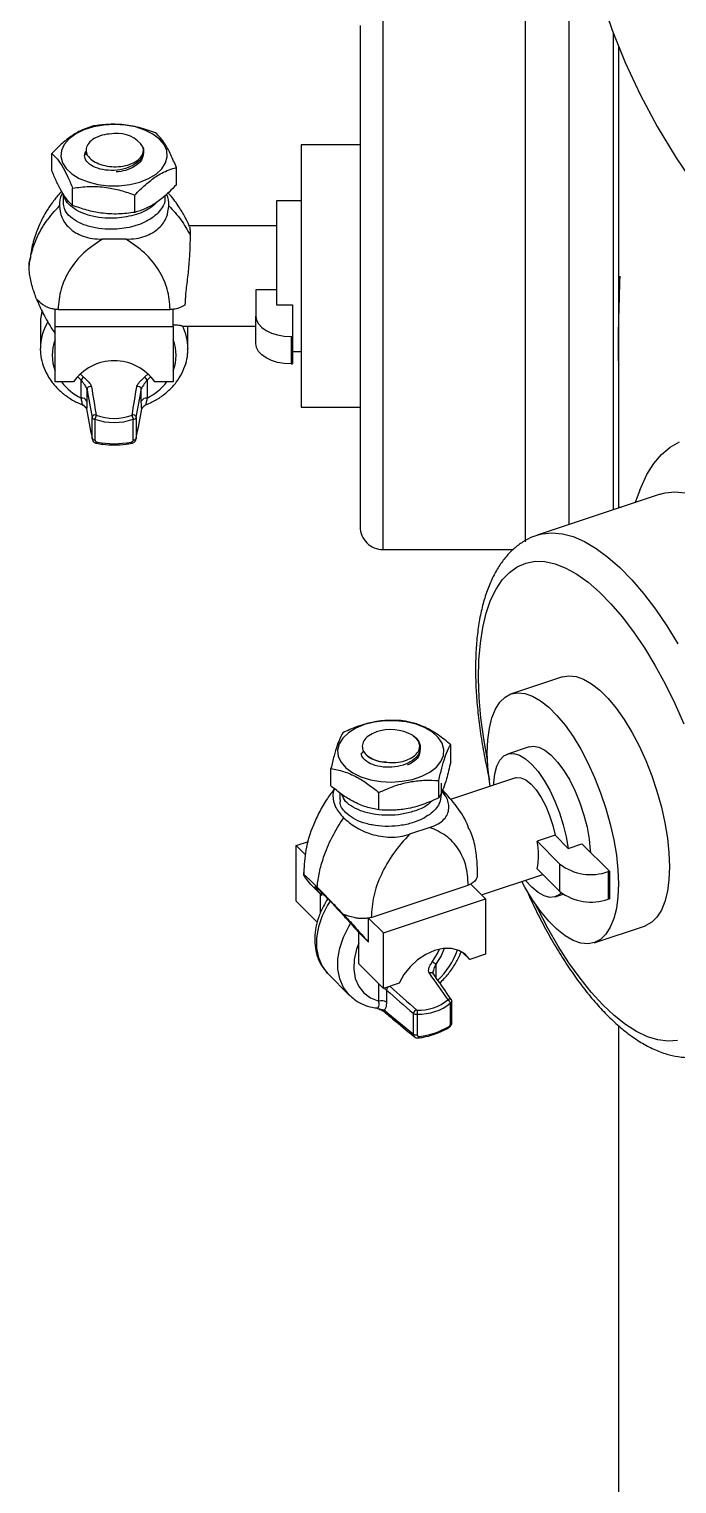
# Model space of a CAD drawing. Header units: millimetres. Extents: x 0 to 6631, y 0 to 4689.
# Drawn here: x 4246.1 to 4355.8, y 3325.8 to 3572.3 of the extents above; entities that cross this region are included whole.
import ezdxf

# ---------------------------------------------------------------- set-up
doc = ezdxf.new("R2010")
doc.units = ezdxf.units.MM
doc.header["$LTSCALE"] = 13
doc.layers.add('几何体', color=7, linetype='Continuous')

msp = doc.modelspace()

# ---------------------------------------------------------------- linework, layer by layer
at = {"layer": '几何体'}
for p, q in [((4337.54, 3584.17), (4337.54, 3488.29)), ((4306.04, 3576.74), (4306.04, 3484.06)), ((4330.11, 3576.74), (4330.11, 3485.39)), ((4302.18, 3572.88), (4302.18, 3487.92)), ((4345.04, 3571.63), (4345.04, 3490.8)), ((4345.93, 3569.34), (4345.93, 3491.09)), ((4302.18, 3552.62), (4292.18, 3552.62)), ((4292.18, 3552.62), (4292.18, 3508.18)), ((4249.94, 3548.23), (4249.94, 3551.17)), ((4265.48, 3551.27), (4265.48, 3551.7)), ((4271.03, 3545.88), (4271.03, 3548.82)), ((4253.45, 3542.37), (4253.45, 3545.31)), ((4251.87, 3544.32), (4251.87, 3542.82)), ((4264, 3541.2), (4264, 3544.14)), ((4269.1, 3543.81), (4269.1, 3544.07)), ((4292.18, 3543.15), (4287.98, 3543.15)), ((4287.98, 3543.15), (4287.98, 3525.55)), ((4287.98, 3538.9), (4273.2, 3538.9)), ((4262.48, 3536.66), (4258.49, 3536.66)), ((4246.07, 3532.03), (4246.07, 3532.1)), ((4287.98, 3528.1), (4284.48, 3528.1)), ((4284.48, 3528.1), (4284.48, 3523.63)), ((4287.98, 3525.55), (4290.68, 3525.55)), ((4290.68, 3525.55), (4290.68, 3520.17)), ((4250.98, 3524.74), (4250.48, 3524.77)), ((4250.48, 3521.86), (4250.48, 3524.77)), ((4250.98, 3524.74), (4269.98, 3524.74)), ((4270.48, 3524.77), (4269.98, 3524.74)), ((4270.48, 3521.86), (4270.48, 3524.77)), ((4284.48, 3518.98), (4284.48, 3523.63)), ((4247.98, 3522.3), (4247.98, 3518.15)), ((4250.48, 3521.86), (4270.48, 3521.86)), ((4250.48, 3512.47), (4250.48, 3521.86)), ((4270.48, 3521.86), (4270.48, 3512.47)), ((4272.13, 3521.95), (4272.57, 3521.93)), ((4272.57, 3521.9), (4284.48, 3521.9)), ((4272.98, 3518.15), (4272.98, 3521.9)), ((4290.48, 3520.17), (4290.48, 3515.52)), ((4290.48, 3520.17), (4290.68, 3520.17)), ((4290.68, 3520.17), (4290.68, 3515.52)), ((4247.99, 3517.8), (4247.98, 3518.15)), ((4272.98, 3518.15), (4272.98, 3517.97)), ((4290.48, 3515.52), (4290.68, 3515.52)), ((4290.68, 3517.65), (4292.18, 3517.65)), ((4254.89, 3512.79), (4254.28, 3513.41)), ((4254.74, 3513.87), (4255.26, 3513.36)), ((4254.89, 3509.74), (4254.89, 3512.79)), ((4265.71, 3513.36), (4266.23, 3513.87)), ((4266.69, 3513.41), (4266.08, 3512.79)), ((4266.08, 3512.79), (4266.08, 3509.74)), ((4253.58, 3512.47), (4250.48, 3512.47)), ((4255.88, 3511.25), (4255.88, 3509.22)), ((4265.08, 3509.22), (4265.08, 3511.25)), ((4270.48, 3512.47), (4267.38, 3512.47)), ((4292.18, 3508.18), (4302.18, 3508.18)), ((4256.73, 3502.94), (4256.73, 3506.44)), ((4257.23, 3506.19), (4257.23, 3502.68)), ((4263.73, 3502.68), (4263.73, 3506.19)), ((4264.23, 3506.44), (4264.23, 3502.94)), ((4256.76, 3502.81), (4256.73, 3502.94)), ((4264.23, 3502.94), (4264.21, 3502.82)), ((4353.01, 3493.45), (4332.17, 3486.51)), ((4349.58, 3494.15), (4348.78, 3492.04)), ((4345.93, 3491.27), (4346.4, 3491.25)), ((4306.04, 3484.06), (4328.08, 3484.06)), ((4336.45, 3462.51), (4327.79, 3459.62)), ((4302.65, 3449.57), (4302.62, 3449.88)), ((4302.85, 3449.73), (4303.01, 3449.51)), ((4311.89, 3448.78), (4311.97, 3448.91)), ((4312.37, 3450.13), (4312.37, 3450.47)), ((4317.51, 3448.08), (4317.51, 3451.01)), ((4330.79, 3450.64), (4327.15, 3449.42)), ((4297.22, 3444.02), (4297.22, 3446.96)), ((4315.48, 3441.99), (4315.48, 3444.93)), ((4315.98, 3442.63), (4315.98, 3444.51)), ((4328.49, 3445.39), (4317.49, 3441.72)), ((4298.75, 3442.82), (4298.75, 3441.65)), ((4305.34, 3439.96), (4305.34, 3442.9)), ((4316.15, 3443.3), (4315.98, 3443.43)), ((4315.98, 3443.38), (4316.71, 3442.64)), ((4313.99, 3436.99), (4310.54, 3435.84)), ((4291.31, 3433.9), (4293.41, 3434.6)), ((4291.31, 3424.51), (4291.31, 3433.9)), ((4291.31, 3433.9), (4292.89, 3432.32)), ((4335.19, 3435.65), (4332.15, 3434.64)), ((4332.15, 3434.64), (4336.03, 3430.77)), ((4335.19, 3435.65), (4337.4, 3433.44)), ((4337.4, 3433.44), (4339.73, 3434.22)), ((4339.73, 3434.22), (4344.4, 3429.56)), ((4292.6, 3429.36), (4292.6, 3428.92)), ((4292.63, 3428.94), (4292.61, 3429.34)), ((4322.75, 3425.56), (4333.13, 3429.02)), ((4336.03, 3426.12), (4332.15, 3429.99)), ((4336.03, 3426.12), (4336.03, 3430.77)), ((4344.22, 3429.5), (4344.4, 3429.56)), ((4344.22, 3429.5), (4344.22, 3424.85)), ((4344.4, 3429.56), (4344.4, 3424.91)), ((4295.46, 3425.67), (4293.83, 3427.3)), ((4294.83, 3426.47), (4294.7, 3426.93)), ((4294.89, 3426.86), (4294.82, 3426.92)), ((4295.66, 3425.47), (4294.83, 3426.47)), ((4304.04, 3421.75), (4320.49, 3427.23)), ((4320.9, 3427.4), (4320.49, 3427.23)), ((4323.43, 3424.88), (4320.9, 3427.4)), ((4291.31, 3424.51), (4294.91, 3420.91)), ((4295.66, 3425.47), (4295.46, 3425.67)), ((4295.46, 3422.53), (4295.46, 3425.67)), ((4295.66, 3425.47), (4295.61, 3426)), ((4306.11, 3419.1), (4323.43, 3424.88)), ((4323.43, 3424.88), (4323.43, 3415.49)), ((4335.21, 3425.23), (4336.55, 3425.68)), ((4344.22, 3424.85), (4344.4, 3424.91)), ((4304.04, 3421.75), (4303.58, 3421.63)), ((4306.11, 3419.1), (4303.58, 3421.63)), ((4303.58, 3417.55), (4303.58, 3421.63)), ((4301.96, 3419.17), (4301.76, 3419.37)), ((4301.96, 3419.17), (4303.58, 3417.55)), ((4301.96, 3413.86), (4301.96, 3419.17)), ((4306.11, 3409.71), (4306.11, 3419.1)), ((4341.85, 3417.46), (4350.51, 3420.34)), ((4320.74, 3414.59), (4319.52, 3415.81)), ((4323.43, 3415.49), (4320.74, 3414.59)), ((4296.73, 3412.17), (4300.33, 3408.57)), ((4306.11, 3409.71), (4301.96, 3413.86)), ((4315.01, 3413.83), (4315.01, 3411.57)), ((4305.32, 3407.54), (4305.32, 3410.5)), ((4308.79, 3410.61), (4306.11, 3409.71)), ((4306.63, 3409.42), (4306.63, 3407.39)), ((4300.52, 3408.39), (4300.33, 3408.57)), ((4317.48, 3403.74), (4317.48, 3407.24)), ((4317.73, 3403.99), (4317.73, 3407.49)), ((4304.91, 3406.4), (4304.91, 3406.4)), ((4311.2, 3401.94), (4311.2, 3405.45)), ((4311.85, 3405.37), (4311.85, 3401.86)), ((4345.93, 3403.42), (4345.93, 3120.22))]:
    msp.add_line(p, q, dxfattribs=at)
at = {"layer": '几何体', "flags": 128}
for points in [[(4343.01, 3577.62), (4344.88, 3572.08), (4347.08, 3566.59), (4349.63, 3561.15), (4352.51, 3555.76), (4355.73, 3550.43), (4359.27, 3545.18)], [(4254.58, 3546.96), (4256.07, 3546.35), (4257.74, 3545.93), (4259.53, 3545.72), (4261.35, 3545.71), (4263.14, 3545.92), (4264.82, 3546.33), (4266.33, 3546.93), (4267.59, 3547.69), (4268.56, 3548.58), (4269.2, 3549.57), (4269.49, 3550.61), (4269.4, 3551.66), (4268.95, 3552.68), (4268.16, 3553.63), (4267.05, 3554.46), (4265.67, 3555.15), (4264.08, 3555.67), (4262.34, 3555.99), (4260.52, 3556.1), (4258.71, 3556), (4256.96, 3555.69), (4255.36, 3555.18), (4253.97, 3554.5), (4252.85, 3553.67), (4252.04, 3552.73), (4251.57, 3551.71), (4251.47, 3550.65), (4251.74, 3549.61), (4252.37, 3548.62), (4253.33, 3547.73), (4254.58, 3546.96)], [(4255.73, 3550.89), (4255.76, 3551.17), (4255.77, 3551.22)], [(4248.22, 3524.3), (4248.03, 3523.19), (4247.98, 3522.3)], [(4284.48, 3523.63), (4284.6, 3522.96), (4284.94, 3522.31), (4285.49, 3521.71), (4286.24, 3521.19), (4287.15, 3520.75), (4288.19, 3520.43), (4289.31, 3520.24), (4290.48, 3520.17)], [(4290.48, 3515.52), (4289.31, 3515.58), (4288.19, 3515.78), (4287.15, 3516.1), (4286.24, 3516.53), (4285.49, 3517.06), (4284.94, 3517.65), (4284.6, 3518.3), (4284.48, 3518.98)], [(4349.58, 3494.15), (4349.76, 3494.62), (4350.77, 3496.78), (4351.94, 3498.65), (4353.25, 3500.2), (4354.71, 3501.43), (4356.29, 3502.33)], [(4353.01, 3493.45), (4353.85, 3493.68), (4355.52, 3493.86), (4357.29, 3493.7)], [(4332.13, 3486.49), (4333, 3486.73), (4334.67, 3486.91), (4336.44, 3486.75), (4338.29, 3486.26), (4340.2, 3485.43), (4342.16, 3484.27), (4344.15, 3482.8), (4346.17, 3481.02), (4348.19, 3478.95), (4350.2, 3476.6), (4352.19, 3473.99), (4354.13, 3471.14), (4356.02, 3468.08)], [(4323.73, 3448.39), (4323.1, 3452.01), (4322.64, 3455.53), (4322.35, 3458.95), (4322.24, 3462.21), (4322.3, 3465.3), (4322.54, 3468.2), (4322.95, 3470.87), (4323.53, 3473.3), (4324.28, 3475.47), (4325.19, 3477.35), (4326.25, 3478.94), (4327.45, 3480.21), (4328.78, 3481.17), (4330.23, 3481.79), (4331.8, 3482.08), (4333.46, 3482.03), (4335.21, 3481.65), (4337.02, 3480.93), (4338.89, 3479.89), (4340.79, 3478.52), (4342.72, 3476.85), (4344.65, 3474.89), (4346.58, 3472.65), (4348.47, 3470.15), (4350.33, 3467.41), (4352.13, 3464.46), (4353.86, 3461.31), (4355.5, 3458), (4357.04, 3454.56)], [(4336.45, 3462.51), (4337.52, 3462.7), (4338.75, 3462.57), (4340.04, 3462.12), (4341.39, 3461.33), (4342.78, 3460.24), (4344.17, 3458.84), (4345.56, 3457.17), (4346.91, 3455.25), (4348.21, 3453.12), (4349.43, 3450.8), (4350.56, 3448.33), (4351.58, 3445.75), (4352.47, 3443.11), (4353.21, 3440.44), (4353.81, 3437.78), (4354.24, 3435.18), (4354.5, 3432.68), (4354.59, 3430.32), (4354.5, 3428.13), (4354.24, 3426.16), (4353.81, 3424.42), (4353.22, 3422.95), (4352.47, 3421.78), (4351.58, 3420.91), (4350.56, 3420.36), (4350.51, 3420.34)], [(4324.18, 3443.95), (4324.06, 3444.78), (4323.8, 3447.28), (4323.71, 3449.64), (4323.8, 3451.83), (4324.06, 3453.81), (4324.49, 3455.54), (4325.08, 3457.01), (4325.83, 3458.19), (4326.72, 3459.06), (4327.73, 3459.6), (4328.86, 3459.81), (4330.09, 3459.69), (4331.38, 3459.23), (4332.73, 3458.45), (4334.12, 3457.35), (4335.51, 3455.95), (4336.9, 3454.29), (4338.25, 3452.37), (4339.55, 3450.23), (4340.77, 3447.91), (4341.9, 3445.44), (4342.92, 3442.87), (4343.81, 3440.22), (4344.55, 3437.55), (4345.15, 3434.9), (4345.58, 3432.3), (4345.84, 3429.8), (4345.93, 3427.44), (4345.84, 3425.25), (4345.58, 3423.27), (4345.15, 3421.53), (4344.56, 3420.07), (4343.81, 3418.89), (4342.92, 3418.02), (4341.9, 3417.48), (4340.78, 3417.27), (4339.55, 3417.39), (4338.26, 3417.85), (4336.9, 3418.63), (4335.52, 3419.73), (4334.12, 3421.12), (4332.74, 3422.79), (4331.39, 3424.71), (4330.09, 3426.85), (4329.55, 3427.82)], [(4305.66, 3444.77), (4307.48, 3444.68), (4309.29, 3444.8), (4311.03, 3445.13), (4312.61, 3445.65), (4313.98, 3446.34), (4315.08, 3447.19), (4315.86, 3448.14), (4316.3, 3449.16), (4316.37, 3450.21), (4316.07, 3451.25), (4315.41, 3452.24), (4314.43, 3453.12), (4313.16, 3453.88), (4311.65, 3454.47), (4309.96, 3454.87), (4308.17, 3455.07), (4306.34, 3455.06), (4304.56, 3454.83), (4302.89, 3454.41), (4301.41, 3453.79), (4300.17, 3453.02), (4299.22, 3452.12), (4298.61, 3451.13), (4298.35, 3450.08), (4298.47, 3449.03), (4298.95, 3448.02), (4299.77, 3447.08), (4300.91, 3446.25), (4302.31, 3445.57), (4303.91, 3445.07), (4305.66, 3444.77)], [(4324.81, 3444.16), (4324.83, 3444.55), (4325.01, 3446.08), (4325.35, 3447.37), (4325.86, 3448.38), (4326.52, 3449.09), (4327.3, 3449.47), (4328.2, 3449.51), (4329.17, 3449.22), (4330.2, 3448.59), (4331.26, 3447.66), (4332.32, 3446.44), (4333.34, 3444.96), (4334.31, 3443.28), (4335.18, 3441.43), (4335.95, 3439.46), (4336.59, 3437.44), (4337.07, 3435.41), (4337.4, 3433.44)], [(4330.79, 3450.64), (4331.48, 3450.75), (4332.44, 3450.58), (4333.48, 3450.06), (4334.55, 3449.21), (4335.63, 3448.06), (4336.69, 3446.63), (4337.69, 3444.97), (4338.61, 3443.12), (4339.42, 3441.14), (4340.1, 3439.09), (4340.63, 3437.02), (4340.99, 3434.99), (4341.17, 3433.07), (4341.18, 3432.77)], [(4328.49, 3445.39), (4328.65, 3445.43), (4329.41, 3445.41), (4330.24, 3445.03), (4331.12, 3444.33), (4331.99, 3443.33), (4332.83, 3442.07), (4333.61, 3440.61), (4334.27, 3439), (4334.81, 3437.33), (4335.19, 3435.65)], [(4336.23, 3425.92), (4335.95, 3425.65), (4335.18, 3425.22), (4334.31, 3425.13), (4333.34, 3425.37), (4332.32, 3425.95), (4331.26, 3426.84), (4330.2, 3428.02), (4330.19, 3428.04)], [(4297.06, 3424.49), (4296.65, 3423.82), (4295.73, 3421.99), (4295.1, 3420.13), (4294.78, 3418.3), (4294.78, 3416.55), (4295.1, 3414.93), (4295.72, 3413.49), (4296.6, 3412.31)], [(4355.95, 3400.87), (4354.34, 3400.75), (4352.63, 3400.97), (4350.85, 3401.52), (4349.01, 3402.4), (4347.12, 3403.61), (4345.21, 3405.12), (4343.27, 3406.94), (4341.34, 3409.05), (4339.43, 3411.42), (4337.55, 3414.04), (4335.72, 3416.89), (4333.95, 3419.94), (4332.27, 3423.17), (4331.85, 3424.02)], [(4300.33, 3408.57), (4300.24, 3408.67), (4299.32, 3409.89), (4298.7, 3411.33), (4298.38, 3412.95), (4298.38, 3414.7), (4298.7, 3416.54), (4299.33, 3418.39), (4300.25, 3420.22), (4300.61, 3420.82)], [(4301.96, 3417.36), (4301.57, 3416.34), (4301.16, 3414.61), (4301.09, 3412.95), (4301.34, 3411.41), (4301.92, 3410.06), (4302.8, 3408.94), (4303.94, 3408.09), (4305.32, 3407.54)], [(4320.74, 3414.59), (4319.95, 3415.5), (4318.89, 3416.13), (4317.64, 3416.45), (4316.24, 3416.45), (4314.77, 3416.11), (4313.29, 3415.47), (4311.9, 3414.54), (4310.64, 3413.38), (4309.59, 3412.05), (4308.79, 3410.61)], [(4314.44, 3414.25), (4315.28, 3415.61), (4315.6, 3416.34)], [(4316.39, 3416.46), (4315.87, 3415.22), (4315.01, 3413.83)], [(4296.6, 3412.31), (4296.64, 3412.27), (4296.73, 3412.17)], [(4317.15, 3403.23), (4317.17, 3403.16), (4317.17, 3403.11), (4317.17, 3403.07), (4317.15, 3403.05), (4317.15, 3403.04)]]:
    msp.add_lwpolyline(points, dxfattribs=at)
at = {"layer": '几何体'}
for centre, radius, start, end in [((4261.08, 3549.44), 5.14, 33.5847, 96.6659), ((4256.72, 3518.09), 8.74, 149.2244, 179.6371), ((4264.4, 3518.12), 8.58, 0.1604, 26.1537), ((4257.09, 3516.99), 7.11, 158.4146, 201.5854), ((4263.87, 3516.99), 7.11, 338.4146, 21.5854), ((4260.48, 3507.67), 8.4, 34.8193, 145.1807), ((4254.39, 3513.52), 0.876, 304.2656, 349.5617), ((4266.57, 3513.52), 0.876, 190.4383, 235.7344), ((4259.19, 3518.36), 9.64, 217.7158, 243.4879), ((4256.41, 3511.15), 0.54, 63.8589, 168.313), ((4264.55, 3511.15), 0.54, 11.687, 116.1411), ((4261.77, 3518.36), 9.64, 296.5121, 322.2842), ((4255.03, 3508.79), 0.954, 26.7777, 98.5718), ((4265.94, 3508.79), 0.954, 81.4282, 153.2223), ((4257.26, 3506.35), 0.532, 69.3134, 169.5216), ((4257.16, 3506.66), 0.477, 206.7777, 278.5718), ((4255.87, 3506.99), 1.58, 329.3453, 354.6076), ((4260.48, 3514.72), 9.13, 249.142, 290.858), ((4260.48, 3514.82), 8.53, 249.142, 290.858), ((4263.71, 3506.35), 0.532, 10.4784, 110.6866), ((4265.1, 3506.99), 1.58, 185.3924, 210.6547), ((4263.81, 3506.66), 0.477, 261.4282, 333.2223), ((4257.16, 3503.15), 0.477, 206.7777, 278.5718), ((4263.81, 3503.15), 0.477, 261.4282, 333.2223), ((4257.3, 3502.31), 0.319, 313.5203, 354.7213), ((4260.48, 3516.61), 14.61, 258.6781, 281.3219), ((4263.67, 3502.31), 0.318, 185.2319, 226.5703), ((4306.04, 3487.92), 3.86, 180, 270.0001), ((4307.33, 3445.81), 7.75, 61.2647, 108.5571), ((4321.41, 3432.31), 11, 347.7816, 12.2184), ((4341.28, 3437.62), 8.63, 232.5016, 289.9123), ((4341.28, 3432.97), 8.63, 232.5016, 289.9123), ((4316.38, 3416.27), 2.8, 226.2957, 240.8141), ((4305.83, 3420.91), 13.67, 314.1587, 339.9224), ((4314.24, 3411.9), 0.463, 47.1252, 135.812), ((4307.27, 3409.36), 0.65, 90.974, 174.9264), ((4305.81, 3406.13), 1.5, 57.0849, 109.126), ((4312.21, 3413.53), 7.5, 266.716, 310.1502), ((4312.31, 3413.38), 8.02, 266.716, 310.1502), ((4317.33, 3407.47), 0.44, 45.5626, 130.6062), ((4314.6, 3405.44), 3.41, 32.0414, 43.9555), ((4317.43, 3407.55), 0.308, 279.9423, 350.0515), ((4317.23, 3407.49), 0.5, 0, 35.0783), ((4306.79, 3405.97), 0.517, 174.9419, 227.292), ((4311.86, 3405.39), 0.664, 96.3387, 174.984), ((4311.6, 3406.08), 0.749, 237.0849, 289.126), ((4311.25, 3405.65), 0.661, 334.2777, 36.5792), ((4311.6, 3402.57), 0.749, 237.0849, 289.126), ((4310.69, 3414.32), 12.84, 276.66, 300.2062), ((4317.43, 3404.04), 0.308, 279.9423, 350.0515), ((4311.91, 3401.59), 0.273, 285.6468, 356.7367)]:
    msp.add_arc(centre, radius, start, end, dxfattribs=at)
for centre, major_axis, ratio, start_param, end_param in [((4259.99, 3495.15), (-7.51, 39.97), 0.028513, 1.15085, 1.27909), ((4260.48, 3495.19), (-7.03, 39.91), 0.025065, 1.14169, 1.269929), ((4260.48, 3495.19), (7.03, 39.91), 0.025065, 5.013256, 5.141495), ((4260.98, 3495.15), (7.51, 39.97), 0.028513, 5.004096, 5.132335), ((4259.49, 3497.74), (-11.37, 60.48), 0.028513, 1.396299, 1.479355), ((4261.48, 3497.74), (11.37, 60.48), 0.028513, 4.80383, 4.886886), ((4329.05, 3397.53), (-27.91, 36.64), 0.076646, 1.100618, 1.228857), ((4328.65, 3397.36), (40.67, -32.38), 0.093659, 4.21634, 4.344579), ((4329.05, 3397.53), (40.25, -32.48), 0.08746, 4.212369, 4.340608), ((4325.98, 3399.45), (61.54, -48.99), 0.093659, 4.461789, 4.544845)]:
    msp.add_ellipse(centre, major_axis=major_axis, ratio=ratio, start_param=start_param, end_param=end_param, dxfattribs=at)
for points, knots in [([(4256.97, 3555.85), (4256.15, 3555.59), (4254.74, 3555.13), (4252.65, 3553.76), (4251.13, 3552.42), (4250.24, 3551.48), (4249.94, 3551.17)], [0, 0, 0, 0, 0.356439, 0.608129, 0.868454, 1, 1, 1, 1]), ([(4267.51, 3554.68), (4266.59, 3555), (4264.73, 3555.65), (4261.96, 3556.12), (4259.34, 3556.16), (4257.77, 3555.96), (4256.97, 3555.85)], [0, 0, 0, 0, 0.267276, 0.541818, 0.768445, 1, 1, 1, 1]), ([(4271.03, 3548.82), (4270.72, 3549.55), (4270.1, 3551.03), (4269.18, 3552.73), (4268.3, 3553.93), (4267.78, 3554.43), (4267.51, 3554.68)], [0, 0, 0, 0, 0.267276, 0.541818, 0.768445, 1, 1, 1, 1]), ([(4265.36, 3552.28), (4265.42, 3552.06), (4265.57, 3551.43), (4265.22, 3550.37), (4264.11, 3549.32), (4262.44, 3548.58), (4260.48, 3548.25), (4258.52, 3548.38), (4256.85, 3548.93), (4255.75, 3549.78), (4255.33, 3550.79), (4255.66, 3551.41), (4255.81, 3551.69)], [0, 0, 0, 0, 0.05905, 0.164971, 0.27161, 0.377333, 0.483646, 0.589959, 0.695682, 0.802321, 0.908242, 1, 1, 1, 1]), ([(4260.48, 3554.55), (4259.93, 3554.51), (4258.82, 3554.42), (4257.36, 3553.91), (4256.29, 3553.16), (4255.71, 3552.26), (4255.69, 3551.31), (4256.22, 3550.42), (4256.97, 3549.87), (4257.49, 3549.63), (4257.59, 3549.58)], [0, 0, 0, 0, 0.1408, 0.281601, 0.422095, 0.560119, 0.697396, 0.832652, 0.966706, 1, 1, 1, 1]), ([(4257.59, 3549.58), (4258.02, 3549.41), (4258.88, 3549.06), (4260.46, 3548.89), (4262.04, 3549), (4263.5, 3549.42), (4264.65, 3550.1), (4265.35, 3550.96), (4265.51, 3551.73), (4265.4, 3552.16), (4265.36, 3552.28)], [0, 0, 0, 0, 0.132095, 0.264168, 0.396922, 0.532469, 0.668255, 0.806625, 0.945503, 1, 1, 1, 1]), ([(4249.94, 3551.17), (4250.24, 3550.88), (4250.87, 3550.28), (4251.79, 3548.9), (4252.66, 3547.2), (4253.19, 3545.94), (4253.45, 3545.31)], [0, 0, 0, 0, 0.267276, 0.541818, 0.768445, 1, 1, 1, 1]), ([(4265.48, 3551.27), (4265.41, 3550.86), (4265.26, 3550.04), (4264.1, 3548.99), (4262.55, 3548.26), (4261.35, 3548.11), (4260.81, 3548.05)], [0, 0, 0, 0, 0.2607133, 0.5231957, 0.7834213, 1, 1, 1, 1]), ([(4264.85, 3549.68), (4264.86, 3549.71), (4264.94, 3549.83), (4265.02, 3549.94), (4265.08, 3550.03)], [0, 0, 0, 0, 0.234867, 1, 1, 1, 1]), ([(4253.45, 3542.37), (4253.14, 3542.67), (4252.52, 3543.26), (4251.6, 3544.64), (4250.73, 3546.34), (4250.2, 3547.6), (4249.94, 3548.23)], [0, 0, 0, 0, 0.2672762, 0.5418181, 0.7684451, 1, 1, 1, 1]), ([(4264, 3544.14), (4264.3, 3544.45), (4265.17, 3545.36), (4266.69, 3546.71), (4268.78, 3548.09), (4270.2, 3548.56), (4271.03, 3548.82)], [0, 0, 0, 0, 0.131547, 0.383647, 0.643559, 1, 1, 1, 1]), ([(4253.45, 3545.31), (4254.37, 3545.43), (4256.24, 3545.66), (4259.01, 3545.51), (4261.62, 3544.97), (4263.2, 3544.42), (4264, 3544.14)], [0, 0, 0, 0, 0.267276, 0.541818, 0.768445, 1, 1, 1, 1]), ([(4271.03, 3545.88), (4270.2, 3545.05), (4268.8, 3543.64), (4266.71, 3542.23), (4265.19, 3541.55), (4264.3, 3541.29), (4264, 3541.2)], [0, 0, 0, 0, 0.356439, 0.608129, 0.868454, 1, 1, 1, 1]), ([(4246.07, 3532.03), (4246.19, 3532.83), (4246.44, 3534.43), (4247.38, 3537.01), (4248.86, 3539.73), (4250.44, 3541.46), (4251.22, 3542.32)], [0, 0, 0, 0, 0.213867, 0.427737, 0.713867, 1, 1, 1, 1]), ([(4251.57, 3544.77), (4251.56, 3544.76), (4251.32, 3544.52), (4250.92, 3544.04), (4250.13, 3543.07), (4249.08, 3541.58), (4247.96, 3539.54), (4247.01, 3537.1), (4246.41, 3535.01), (4246.3, 3533.65), (4246.26, 3533.2)], [0, 0, 0, 0, 0.001736, 0.079747, 0.144167, 0.285466, 0.497372, 0.678809, 0.892698, 1, 1, 1, 1]), ([(4251.77, 3544.47), (4251.72, 3544.41), (4251.23, 3543.73), (4251.23, 3542.99), (4251.22, 3542.32)], [0, 0, 0, 0, 0.100946, 1, 1, 1, 1]), ([(4251.23, 3542.32), (4251.3, 3541.67), (4251.45, 3540.37), (4252.52, 3538.81), (4253.88, 3537.75), (4255.21, 3537.13), (4256.77, 3536.73), (4257.91, 3536.69), (4258.49, 3536.66)], [0, 0, 0, 0, 0.248589, 0.498299, 0.62825, 0.749296, 0.872285, 1, 1, 1, 1]), ([(4269.05, 3543.81), (4269.07, 3543.72), (4269.19, 3542.96), (4268.43, 3541.49), (4266.44, 3539.77), (4263.47, 3538.62), (4260.44, 3538.25), (4257.83, 3538.43), (4255.77, 3538.9), (4254.03, 3539.67), (4252.75, 3540.67), (4251.98, 3541.75), (4251.93, 3542.49), (4251.91, 3542.82)], [0, 0, 0, 0, 0.01548, 0.139989, 0.265341, 0.389618, 0.514588, 0.597935, 0.681857, 0.764723, 0.848762, 0.931789, 1, 1, 1, 1]), ([(4267.87, 3543.09), (4267.39, 3542.61), (4266.3, 3541.54), (4263.45, 3540.51), (4260.44, 3540.13), (4257.83, 3540.31), (4255.77, 3540.78), (4254.03, 3541.55), (4252.76, 3542.55), (4252.07, 3543.44), (4252.01, 3543.99), (4252, 3544.12)], [0, 0, 0, 0, 0.125796, 0.282127, 0.439329, 0.544174, 0.649742, 0.753981, 0.859694, 0.964136, 1, 1, 1, 1]), ([(4264, 3541.2), (4263.07, 3541.08), (4261.21, 3540.85), (4258.44, 3541), (4255.82, 3541.54), (4254.25, 3542.09), (4253.45, 3542.37)], [0, 0, 0, 0, 0.267276, 0.541818, 0.768445, 1, 1, 1, 1]), ([(4262.48, 3536.66), (4263.05, 3536.69), (4264.19, 3536.73), (4265.75, 3537.13), (4267.08, 3537.75), (4268.44, 3538.8), (4269.52, 3540.36), (4269.66, 3541.67), (4269.74, 3542.32)], [0, 0, 0, 0, 0.127393, 0.250117, 0.370792, 0.500414, 0.749564, 1, 1, 1, 1]), ([(4269.74, 3542.32), (4269.75, 3542.99), (4269.76, 3543.67), (4269.33, 3544.28), (4269.33, 3544.29)], [0, 0, 0, 0, 0.986074, 1, 1, 1, 1]), ([(4273.27, 3538.75), (4273.19, 3538.96), (4272.93, 3539.62), (4272.29, 3540.84), (4271.24, 3542.51), (4270.32, 3543.82), (4269.64, 3544.48), (4269.59, 3544.53)], [0, 0, 0, 0, 0.100897, 0.309128, 0.592155, 0.966699, 1, 1, 1, 1]), ([(4269.74, 3542.32), (4270.46, 3541.55), (4271.9, 3540), (4272.87, 3538.23), (4273.35, 3537.34)], [0, 0, 0, 0, 0.500003, 1, 1, 1, 1]), ([(4273.25, 3538.74), (4273.28, 3538.66), (4273.34, 3538.5), (4273.35, 3537.74), (4273.35, 3537.34)], [0, 0, 0, 0, 0.466481, 1, 1, 1, 1]), ([(4258.49, 3536.66), (4257.39, 3535.92), (4255.19, 3534.44), (4252.84, 3531.5), (4251.28, 3528.22), (4251.08, 3525.9), (4250.98, 3524.74)], [0, 0, 0, 0, 0.250026, 0.5, 0.749974, 1, 1, 1, 1]), ([(4269.98, 3524.74), (4269.88, 3525.9), (4269.69, 3528.22), (4268.13, 3531.5), (4265.77, 3534.44), (4263.57, 3535.92), (4262.48, 3536.66)], [0, 0, 0, 0, 0.250026, 0.5, 0.749974, 1, 1, 1, 1]), ([(4273.35, 3537.34), (4273.34, 3536.78), (4273.33, 3535.6), (4273.21, 3533.07), (4272.95, 3530.24), (4272.57, 3527.59), (4272.5, 3526.13), (4272.47, 3525.49)], [0, 0, 0, 0, 0.1935164, 0.4068283, 0.6196952, 0.8335422, 1, 1, 1, 1]), ([(4246.07, 3532.1), (4246.08, 3532.46), (4246.09, 3532.89), (4246.2, 3533.16), (4246.21, 3533.2)], [0, 0, 0, 0, 0.846411, 1, 1, 1, 1]), ([(4247.33, 3526.54), (4247.08, 3527.23), (4246.52, 3528.76), (4246.14, 3530.63), (4246.09, 3531.62), (4246.07, 3532.03)], [0, 0, 0, 0, 0.327432, 0.722961, 1, 1, 1, 1]), ([(4346.07, 3515.45), (4346.07, 3515.43), (4346.03, 3515.38), (4345.99, 3515.72), (4345.95, 3516.47), (4345.93, 3517.64), (4345.93, 3519.16), (4345.96, 3521.01), (4346.01, 3523.11), (4346.07, 3525.44), (4346.14, 3527.88), (4346.19, 3529.56), (4346.21, 3530.38)], [0, 0, 0, 0, 0.035581, 0.141565, 0.250629, 0.356496, 0.465441, 0.571191, 0.680005, 0.78582, 0.894695, 1, 1, 1, 1]), ([(4250.48, 3524.77), (4250.41, 3524.78), (4250.08, 3524.82), (4249.56, 3524.96), (4248.94, 3525.22), (4248.11, 3525.71), (4247.66, 3526.19), (4247.33, 3526.53)], [0, 0, 0, 0, 0.050272, 0.220214, 0.378002, 0.550604, 1, 1, 1, 1]), ([(4247.33, 3526.53), (4247.69, 3525.7), (4248.47, 3523.9), (4249.63, 3521.91), (4250.34, 3520.9), (4250.48, 3520.69)], [0, 0, 0, 0, 0.410645, 0.877492, 1, 1, 1, 1]), ([(4272.47, 3525.49), (4272.16, 3525.32), (4271.63, 3525.01), (4270.88, 3524.82), (4270.52, 3524.78), (4270.48, 3524.77)], [0, 0, 0, 0, 0.53998, 0.946274, 1, 1, 1, 1]), ([(4248.27, 3524.47), (4248.16, 3524.02), (4247.97, 3523.24), (4248.01, 3522.45), (4248.02, 3522.11)], [0, 0, 0, 0, 0.5730511, 1, 1, 1, 1]), ([(4270.48, 3522.17), (4270.66, 3522.17), (4271.01, 3522.16), (4271.54, 3522.08), (4271.9, 3522), (4272.08, 3521.96), (4272.13, 3521.95)], [0, 0, 0, 0, 0.241698, 0.481507, 0.858643, 1, 1, 1, 1]), ([(4248.02, 3517.78), (4248.02, 3517.61), (4248.01, 3516.88), (4248.31, 3515.6), (4248.91, 3514.01), (4249.83, 3512.52), (4251.01, 3511.17), (4252.43, 3510), (4253.89, 3509.11), (4254.91, 3508.68), (4255.34, 3508.51)], [0, 0, 0, 0, 0.041917, 0.182849, 0.323713, 0.46517, 0.607655, 0.7513, 0.895984, 1, 1, 1, 1]), ([(4265.63, 3508.51), (4265.96, 3508.64), (4266.9, 3509.02), (4268.32, 3509.85), (4269.8, 3511.02), (4271.04, 3512.38), (4272, 3513.9), (4272.64, 3515.53), (4272.96, 3516.9), (4272.95, 3517.71), (4272.94, 3517.95)], [0, 0, 0, 0, 0.080152, 0.224928, 0.369772, 0.514082, 0.65744, 0.7995, 0.940166, 1, 1, 1, 1]), ([(4255.88, 3511.25), (4255.86, 3511.33), (4255.82, 3511.48), (4255.65, 3511.76), (4255.42, 3512.1), (4255.14, 3512.46), (4254.96, 3512.69), (4254.89, 3512.79)], [0, 0, 0, 0, 0.154254, 0.316154, 0.499276, 0.783133, 1, 1, 1, 1]), ([(4255.26, 3513.36), (4255.36, 3513.26), (4255.62, 3513.03), (4256.01, 3512.65), (4256.34, 3512.27), (4256.57, 3511.93), (4256.62, 3511.73), (4256.65, 3511.63)], [0, 0, 0, 0, 0.19113, 0.455045, 0.64034, 0.81838, 1, 1, 1, 1]), ([(4264.32, 3511.63), (4264.32, 3511.67), (4264.36, 3511.81), (4264.5, 3512.1), (4264.81, 3512.5), (4265.24, 3512.94), (4265.54, 3513.21), (4265.71, 3513.36)], [0, 0, 0, 0, 0.070193, 0.27645, 0.477116, 0.713047, 1, 1, 1, 1]), ([(4266.08, 3512.79), (4265.96, 3512.64), (4265.76, 3512.37), (4265.45, 3511.97), (4265.24, 3511.65), (4265.14, 3511.44), (4265.1, 3511.33), (4265.09, 3511.28), (4265.08, 3511.25)], [0, 0, 0, 0, 0.322413, 0.569131, 0.760582, 0.899161, 0.941211, 1, 1, 1, 1]), ([(4255.1, 3508.62), (4255.11, 3508.62), (4255.11, 3508.61), (4255.1, 3508.72), (4255.08, 3508.88), (4255, 3509.25), (4254.94, 3509.49), (4254.89, 3509.74)], [0, 0, 0, 0, 0.167469, 0.218366, 0.589206, 0.598719, 1, 1, 1, 1]), ([(4255.09, 3508.59), (4255.13, 3508.58), (4255.25, 3508.54), (4255.37, 3508.45), (4255.42, 3508.39), (4255.43, 3508.38)], [0, 0, 0, 0, 0.285578, 0.925742, 1, 1, 1, 1]), ([(4255.43, 3508.38), (4255.51, 3508.31), (4255.69, 3508.13), (4255.77, 3507.99), (4255.82, 3507.92)], [0, 0, 0, 0, 0.444939, 1, 1, 1, 1]), ([(4255.44, 3508.35), (4255.5, 3508.29), (4255.67, 3508.12), (4255.79, 3507.92), (4255.83, 3507.8), (4255.83, 3507.8), (4255.83, 3507.8)], [0, 0, 0, 0, 0.2261753, 0.6264613, 0.9794611, 1, 1, 1, 1]), ([(4255.88, 3509.22), (4255.88, 3508.9), (4255.87, 3508.34), (4255.83, 3508.04), (4255.82, 3507.92)], [0, 0, 0, 0, 0.586964, 1, 1, 1, 1]), ([(4265.15, 3507.92), (4265.13, 3508.04), (4265.09, 3508.34), (4265.09, 3508.9), (4265.08, 3509.22)], [0, 0, 0, 0, 0.413036, 1, 1, 1, 1]), ([(4265.14, 3507.81), (4265.14, 3507.81), (4265.14, 3507.82), (4265.21, 3507.98), (4265.35, 3508.19), (4265.49, 3508.33), (4265.53, 3508.37)], [0, 0, 0, 0, 0.118439, 0.481262, 0.864792, 1, 1, 1, 1]), ([(4265.15, 3507.92), (4265.2, 3507.99), (4265.28, 3508.13), (4265.46, 3508.31), (4265.54, 3508.39)], [0, 0, 0, 0, 0.552456, 1, 1, 1, 1]), ([(4265.54, 3508.38), (4265.56, 3508.4), (4265.64, 3508.49), (4265.77, 3508.55), (4265.87, 3508.6)], [0, 0, 0, 0, 0.234036, 1, 1, 1, 1]), ([(4266.08, 3509.74), (4266.02, 3509.5), (4265.93, 3509.11), (4265.88, 3508.8), (4265.85, 3508.62), (4265.86, 3508.61), (4265.86, 3508.6)], [0, 0, 0, 0, 0.389638, 0.619793, 0.760585, 1, 1, 1, 1]), ([(4256.75, 3502.8), (4256.78, 3502.71), (4256.84, 3502.51), (4257.06, 3502.27), (4257.3, 3502.12), (4257.47, 3502.1), (4257.52, 3502.09)], [0, 0, 0, 0, 0.268622, 0.557972, 0.861676, 1, 1, 1, 1]), ([(4257.23, 3502.68), (4257.24, 3502.63), (4257.25, 3502.54), (4257.33, 3502.42), (4257.46, 3502.33), (4257.56, 3502.3), (4257.61, 3502.28)], [0, 0, 0, 0, 0.252044, 0.504046, 0.757121, 1, 1, 1, 1]), ([(4257.51, 3502.08), (4257.86, 3502.02), (4258.85, 3501.84), (4260.53, 3501.75), (4262.18, 3501.85), (4263.14, 3502.02), (4263.45, 3502.08)], [0, 0, 0, 0, 0.176316, 0.508482, 0.840964, 1, 1, 1, 1]), ([(4263.35, 3502.28), (4263.41, 3502.3), (4263.51, 3502.33), (4263.64, 3502.43), (4263.72, 3502.55), (4263.73, 3502.64), (4263.73, 3502.68)], [0, 0, 0, 0, 0.25538, 0.510786, 0.765429, 1, 1, 1, 1]), ([(4263.45, 3502.09), (4263.51, 3502.1), (4263.69, 3502.14), (4263.94, 3502.31), (4264.15, 3502.55), (4264.19, 3502.74), (4264.21, 3502.82)], [0, 0, 0, 0, 0.169593, 0.484059, 0.781092, 1, 1, 1, 1]), ([(4332.13, 3486.45), (4331.88, 3486.38), (4331.05, 3486.13), (4329.73, 3485.39), (4328.21, 3484.27), (4326.85, 3482.87), (4325.63, 3481.21), (4324.56, 3479.28), (4323.64, 3477.08), (4322.89, 3474.62), (4322.32, 3471.93), (4321.94, 3469.03), (4321.73, 3465.97), (4321.7, 3462.77), (4321.84, 3459.44), (4322.15, 3456.01), (4322.62, 3452.45), (4323.16, 3449.38), (4323.65, 3446.92), (4323.95, 3445.68), (4324.09, 3445.09)], [0, 0, 0, 0, 0.022163, 0.075843, 0.129677, 0.184727, 0.241837, 0.301422, 0.363302, 0.426776, 0.490989, 0.555225, 0.619174, 0.68277, 0.74603, 0.809, 0.871734, 0.936625, 0.969475, 1, 1, 1, 1]), ([(4309.4, 3455.07), (4308.51, 3455.11), (4306.71, 3455.2), (4304.05, 3454.82), (4301.53, 3454.07), (4300.02, 3453.39), (4299.25, 3453.04)], [0, 0, 0, 0, 0.267276, 0.541818, 0.768445, 1, 1, 1, 1]), ([(4317.51, 3451.01), (4316.81, 3451.59), (4315.37, 3452.75), (4313.24, 3453.97), (4311.22, 3454.73), (4310.01, 3454.96), (4309.4, 3455.07)], [0, 0, 0, 0, 0.267276, 0.541818, 0.768445, 1, 1, 1, 1]), ([(4299.25, 3453.04), (4299.01, 3452.61), (4298.61, 3451.88), (4298, 3450.09), (4297.56, 3448.44), (4297.31, 3447.33), (4297.22, 3446.96)], [0, 0, 0, 0, 0.356439, 0.6081286, 0.8684544, 1, 1, 1, 1]), ([(4311.06, 3452.6), (4311.28, 3452.42), (4311.92, 3451.91), (4312.45, 3450.88), (4312.32, 3449.63), (4311.44, 3448.5), (4309.93, 3447.64), (4308.04, 3447.17), (4306.04, 3447.15), (4304.23, 3447.56), (4302.96, 3448.33), (4302.33, 3449.11), (4302.43, 3449.57), (4302.45, 3449.68)], [0, 0, 0, 0, 0.056256, 0.157164, 0.258757, 0.359477, 0.460759, 0.562042, 0.662761, 0.764355, 0.865263, 0.966171, 1, 1, 1, 1]), ([(4304.87, 3453.15), (4304.42, 3452.95), (4303.53, 3452.56), (4302.72, 3451.7), (4302.43, 3450.74), (4302.71, 3449.79), (4303.52, 3448.96), (4304.75, 3448.35), (4305.88, 3448.08), (4306.53, 3448.03), (4306.66, 3448.02)], [0, 0, 0, 0, 0.1407995, 0.2816009, 0.4220955, 0.5601189, 0.6973956, 0.832652, 0.9667058, 1, 1, 1, 1]), ([(4306.66, 3448.02), (4307.18, 3447.99), (4308.23, 3447.94), (4309.75, 3448.24), (4311.02, 3448.8), (4311.92, 3449.58), (4312.33, 3450.5), (4312.19, 3451.45), (4311.66, 3452.16), (4311.19, 3452.5), (4311.06, 3452.6)], [0, 0, 0, 0, 0.132095, 0.264168, 0.396922, 0.532469, 0.668255, 0.806625, 0.945503, 1, 1, 1, 1]), ([(4306.66, 3448.02), (4306.5, 3448.03), (4305.74, 3448.07), (4304.51, 3448.36), (4303.41, 3448.93), (4303.17, 3449.37), (4303.09, 3449.52)], [0, 0, 0, 0, 0.099841, 0.464274, 0.826247, 1, 1, 1, 1]), ([(4312.28, 3450.13), (4312.28, 3449.86), (4312.28, 3449.17), (4311.5, 3448.21), (4310.55, 3447.73), (4310.12, 3447.51)], [0, 0, 0, 0, 0.268576, 0.667765, 1, 1, 1, 1]), ([(4315.48, 3444.93), (4315.57, 3445.3), (4315.82, 3446.39), (4316.26, 3448.03), (4316.86, 3449.84), (4317.28, 3450.58), (4317.51, 3451.01)], [0, 0, 0, 0, 0.1315465, 0.3836465, 0.6435586, 1, 1, 1, 1]), ([(4297.22, 3446.96), (4297.93, 3446.82), (4299.37, 3446.55), (4301.49, 3445.64), (4303.51, 3444.38), (4304.72, 3443.4), (4305.34, 3442.9)], [0, 0, 0, 0, 0.267276, 0.541818, 0.768445, 1, 1, 1, 1]), ([(4317.51, 3448.08), (4317.28, 3447.08), (4316.87, 3445.38), (4316.27, 3443.56), (4315.83, 3442.57), (4315.57, 3442.13), (4315.48, 3441.99)], [0, 0, 0, 0, 0.356439, 0.608129, 0.868454, 1, 1, 1, 1]), ([(4305.34, 3439.96), (4304.63, 3440.1), (4303.19, 3440.37), (4301.06, 3441.28), (4299.05, 3442.53), (4297.83, 3443.52), (4297.22, 3444.02)], [0, 0, 0, 0, 0.267276, 0.541818, 0.768445, 1, 1, 1, 1]), ([(4305.34, 3442.9), (4306.22, 3443.29), (4308.02, 3444.1), (4310.68, 3444.78), (4313.2, 3445.04), (4314.72, 3444.97), (4315.48, 3444.93)], [0, 0, 0, 0, 0.267276, 0.541818, 0.768445, 1, 1, 1, 1]), ([(4297.82, 3443.55), (4297.41, 3443), (4296.46, 3441.75), (4295.26, 3439.68), (4293.91, 3436.76), (4292.82, 3433.28), (4292.67, 3430.6), (4292.6, 3429.34)], [0, 0, 0, 0, 0.126697, 0.291643, 0.448961, 0.740049, 1, 1, 1, 1]), ([(4297.86, 3443.52), (4297.83, 3443.47), (4297.58, 3443.11), (4297.47, 3442.05), (4297.82, 3440.4), (4298.84, 3439.23), (4299.35, 3438.64)], [0, 0, 0, 0, 0.028829, 0.228861, 0.613435, 1, 1, 1, 1]), ([(4315.87, 3442.64), (4315.84, 3442.09), (4315.76, 3440.85), (4314.09, 3439.12), (4311.72, 3437.9), (4309.22, 3437.29), (4306.95, 3437.1), (4304.71, 3437.26), (4302.66, 3437.73), (4300.91, 3438.5), (4299.46, 3439.65), (4298.63, 3440.79), (4298.83, 3441.52), (4298.86, 3441.64)], [0, 0, 0, 0, 0.098811, 0.223089, 0.348058, 0.431406, 0.515328, 0.598194, 0.682232, 0.765259, 0.84895, 0.97346, 1, 1, 1, 1]), ([(4314.33, 3441.51), (4314.21, 3441.37), (4313.58, 3440.6), (4311.68, 3439.8), (4309.23, 3439.17), (4306.95, 3438.98), (4304.71, 3439.13), (4302.65, 3439.61), (4300.94, 3440.38), (4299.56, 3441.36), (4299.24, 3442.16), (4299.09, 3442.56)], [0, 0, 0, 0, 0.039858, 0.209025, 0.321849, 0.435452, 0.547625, 0.661384, 0.773775, 0.887065, 1, 1, 1, 1]), ([(4315.48, 3441.99), (4314.6, 3441.59), (4312.8, 3440.79), (4310.14, 3440.1), (4307.62, 3439.84), (4306.1, 3439.92), (4305.34, 3439.96)], [0, 0, 0, 0, 0.267276, 0.541818, 0.768445, 1, 1, 1, 1]), ([(4313.99, 3436.99), (4314.47, 3437.17), (4315.42, 3437.54), (4316.43, 3438.34), (4317.04, 3439.25), (4317.3, 3440.56), (4317.02, 3441.91), (4316.28, 3442.8), (4316.03, 3443.1)], [0, 0, 0, 0, 0.145114, 0.28491, 0.422372, 0.570026, 0.853834, 1, 1, 1, 1]), ([(4320.48, 3437.09), (4320.47, 3437.1), (4320.06, 3438.34), (4318.66, 3440.51), (4316.98, 3442.38), (4316.16, 3443.29)], [0, 0, 0, 0, 0.007076, 0.515386, 1, 1, 1, 1]), ([(4294.88, 3426.86), (4294.99, 3427.7), (4295.2, 3429.36), (4296.02, 3432.21), (4297.3, 3435.36), (4298.67, 3437.55), (4299.35, 3438.64)], [0, 0, 0, 0, 0.213867, 0.427737, 0.713867, 1, 1, 1, 1]), ([(4299.35, 3438.64), (4299.98, 3438.1), (4301.23, 3437.01), (4303.51, 3435.97), (4305.6, 3435.45), (4307.29, 3435.29), (4308.99, 3435.4), (4310.02, 3435.69), (4310.54, 3435.84)], [0, 0, 0, 0, 0.2485893, 0.4982993, 0.6282504, 0.749296, 0.8722854, 1, 1, 1, 1]), ([(4320.49, 3427.23), (4320.41, 3428.36), (4320.24, 3430.63), (4318.89, 3433.46), (4316.85, 3435.71), (4314.94, 3436.56), (4313.99, 3436.99)], [0, 0, 0, 0, 0.250026, 0.5, 0.749974, 1, 1, 1, 1]), ([(4320.43, 3437.07), (4320.59, 3436.75), (4321.16, 3435.66), (4321.73, 3433.36), (4321.99, 3430.71), (4322, 3429.24), (4322, 3428.6)], [0, 0, 0, 0, 0.130612, 0.442602, 0.756029, 1, 1, 1, 1]), ([(4310.54, 3435.84), (4309.59, 3434.78), (4307.69, 3432.66), (4305.64, 3429.04), (4304.3, 3425.31), (4304.13, 3422.94), (4304.04, 3421.75)], [0, 0, 0, 0, 0.250026, 0.5, 0.749974, 1, 1, 1, 1]), ([(4293.83, 3427.3), (4293.5, 3427.7), (4292.81, 3428.53), (4292.56, 3428.93), (4292.62, 3428.94), (4292.63, 3428.94)], [0, 0, 0, 0, 0.4106821, 0.8582474, 1, 1, 1, 1]), ([(4294.82, 3426.92), (4294.53, 3427.22), (4293.92, 3427.82), (4293.04, 3428.65), (4292.79, 3428.83), (4292.63, 3428.94)], [0, 0, 0, 0, 0.266654, 0.541385, 1, 1, 1, 1]), ([(4294.83, 3426.47), (4294.7, 3426.66), (4294.42, 3427.04), (4294.64, 3426.93), (4295.28, 3426.34), (4296.18, 3425.44), (4297.29, 3424.28), (4298.58, 3422.9), (4299.66, 3421.73), (4300.28, 3421.05), (4300.44, 3420.87)], [0, 0, 0, 0, 0.1649535, 0.3306884, 0.4484431, 0.5665536, 0.678375, 0.8013867, 0.9477261, 1, 1, 1, 1]), ([(4299.32, 3422.25), (4298.79, 3422.82), (4297.6, 3424.08), (4296.09, 3425.65), (4295.24, 3426.51), (4294.89, 3426.86)], [0, 0, 0, 0, 0.327432, 0.722961, 1, 1, 1, 1]), ([(4322, 3428.6), (4321.89, 3428.36), (4321.69, 3427.94), (4321.21, 3427.56), (4320.93, 3427.42), (4320.9, 3427.4)], [0, 0, 0, 0, 0.53998, 0.946274, 1, 1, 1, 1]), ([(4296.69, 3424.9), (4296.43, 3424.48), (4295.81, 3423.5), (4295.13, 3421.86), (4294.63, 3420.07), (4294.43, 3418.27), (4294.53, 3416.54), (4294.93, 3414.93), (4295.6, 3413.5), (4296.26, 3412.71), (4296.58, 3412.34)], [0, 0, 0, 0, 0.099115, 0.230307, 0.361925, 0.493639, 0.624711, 0.754103, 0.880908, 1, 1, 1, 1]), ([(4330.35, 3426.44), (4330.49, 3426.13), (4331.11, 3424.67), (4332.33, 3422.17), (4334, 3418.99), (4335.76, 3415.96), (4337.59, 3413.1), (4339.49, 3410.43), (4341.45, 3407.97), (4343.45, 3405.73), (4345.51, 3403.73), (4347.61, 3401.98), (4349.75, 3400.52), (4351.91, 3399.36), (4354.01, 3398.56), (4356.07, 3398.09), (4358.06, 3397.95), (4359.9, 3398.11), (4361, 3398.45), (4361.47, 3398.6)], [0, 0, 0, 0, 0.017222, 0.079946, 0.142779, 0.205761, 0.26894, 0.33237, 0.396112, 0.46023, 0.524781, 0.589786, 0.655155, 0.720421, 0.784701, 0.84053, 0.900126, 0.957107, 1, 1, 1, 1]), ([(4303.58, 3421.63), (4303.51, 3421.61), (4303.19, 3421.56), (4302.61, 3421.52), (4301.86, 3421.57), (4300.72, 3421.75), (4299.91, 3422.04), (4299.32, 3422.25)], [0, 0, 0, 0, 0.050272, 0.220214, 0.378002, 0.550604, 1, 1, 1, 1]), ([(4299.33, 3422.25), (4299.96, 3421.56), (4301.31, 3420.1), (4302.74, 3418.51), (4303.44, 3417.71), (4303.58, 3417.55)], [0, 0, 0, 0, 0.4106448, 0.8774921, 1, 1, 1, 1]), ([(4300.44, 3420.87), (4300.77, 3420.49), (4301.25, 3419.96), (4301.65, 3419.5), (4301.76, 3419.37)], [0, 0, 0, 0, 0.711751, 1, 1, 1, 1]), ([(4313.9, 3412.22), (4313.88, 3412.26), (4313.8, 3412.4), (4313.74, 3412.7), (4313.82, 3413.16), (4314.06, 3413.7), (4314.31, 3414.05), (4314.44, 3414.25)], [0, 0, 0, 0, 0.070193, 0.27645, 0.477116, 0.713047, 1, 1, 1, 1]), ([(4315.67, 3410.63), (4315.94, 3410.89), (4316.7, 3411.62), (4317.74, 3412.98), (4318.71, 3414.52), (4319.14, 3415.56), (4319.33, 3416.01)], [0, 0, 0, 0, 0.171648, 0.471124, 0.771268, 1, 1, 1, 1]), ([(4315.01, 3413.83), (4314.92, 3413.64), (4314.74, 3413.32), (4314.58, 3412.84), (4314.5, 3412.55), (4314.51, 3412.44), (4314.51, 3412.43)], [0, 0, 0, 0, 0.418828, 0.739325, 0.988029, 1, 1, 1, 1]), ([(4314.55, 3412.25), (4314.54, 3412.27), (4314.51, 3412.29), (4314.52, 3412.4), (4314.52, 3412.43)], [0, 0, 0, 0, 0.692492, 1, 1, 1, 1]), ([(4317.64, 3407.78), (4317.38, 3408.16), (4316.35, 3409.63), (4315.32, 3411.13), (4314.55, 3412.24)], [0, 0, 0, 0, 0.256448, 1, 1, 1, 1]), ([(4306.63, 3409.42), (4306.56, 3409.48), (4306.44, 3409.59), (4306.29, 3409.7), (4306.23, 3409.75)], [0, 0, 0, 0, 0.557056, 1, 1, 1, 1]), ([(4300.57, 3408.39), (4300.83, 3408.15), (4301.46, 3407.57), (4302.7, 3406.94), (4303.97, 3406.53), (4304.81, 3406.42), (4305.11, 3406.37)], [0, 0, 0, 0, 0.211789, 0.515515, 0.820698, 1, 1, 1, 1]), ([(4304.93, 3406.4), (4304.94, 3406.4), (4305.06, 3406.35), (4305.15, 3406.41), (4305.32, 3406.56), (4305.37, 3406.73), (4305.4, 3407.08), (4305.36, 3407.32), (4305.32, 3407.54)], [0, 0, 0, 0, 0.010071, 0.246196, 0.29228, 0.628052, 0.636665, 1, 1, 1, 1]), ([(4306.63, 3407.39), (4306.61, 3407.06), (4306.58, 3406.5), (4306.37, 3406.16), (4306.28, 3406.02)], [0, 0, 0, 0, 0.586964, 1, 1, 1, 1]), ([(4304.91, 3406.4), (4304.93, 3406.4), (4305.2, 3406.29), (4305.68, 3406.08), (4306.19, 3405.79), (4306.37, 3405.65), (4306.43, 3405.59)], [0, 0, 0, 0, 0.036204, 0.454015, 0.80508, 1, 1, 1, 1]), ([(4304.92, 3406.41), (4305, 3406.38), (4305.29, 3406.25), (4305.78, 3406.17), (4306.12, 3406.06), (4306.28, 3406.02)], [0, 0, 0, 0, 0.144615, 0.59492, 1, 1, 1, 1]), ([(4306.44, 3405.59), (4306.85, 3405.25), (4308.5, 3403.87), (4310.15, 3402.52), (4311.38, 3401.5)], [0, 0, 0, 0, 0.250223, 1, 1, 1, 1]), ([(4311.38, 3401.5), (4311.38, 3401.5), (4311.31, 3401.53), (4311.23, 3401.68), (4311.21, 3401.85), (4311.2, 3401.94)], [0, 0, 0, 0, 0.015184, 0.507189, 1, 1, 1, 1]), ([(4311.85, 3401.86), (4311.85, 3401.81), (4311.86, 3401.73), (4311.94, 3401.63), (4312.05, 3401.57), (4312.14, 3401.57), (4312.18, 3401.57)], [0, 0, 0, 0, 0.252044, 0.504046, 0.757121, 1, 1, 1, 1]), ([(4311.98, 3401.32), (4312.28, 3401.36), (4313.15, 3401.47), (4314.62, 3401.87), (4316.05, 3402.45), (4316.88, 3402.9), (4317.15, 3403.04)], [0, 0, 0, 0, 0.176643, 0.508776, 0.841374, 1, 1, 1, 1]), ([(4317.14, 3403.05), (4317.2, 3403.08), (4317.36, 3403.17), (4317.57, 3403.42), (4317.72, 3403.72), (4317.72, 3403.91), (4317.72, 3403.99)], [0, 0, 0, 0, 0.15559, 0.485682, 0.800916, 1, 1, 1, 1]), ([(4317.15, 3403.23), (4317.2, 3403.26), (4317.29, 3403.32), (4317.4, 3403.46), (4317.47, 3403.6), (4317.48, 3403.69), (4317.48, 3403.74)], [0, 0, 0, 0, 0.25538, 0.510786, 0.765429, 1, 1, 1, 1]), ([(4311.4, 3401.5), (4311.42, 3401.48), (4311.52, 3401.38), (4311.73, 3401.32), (4311.9, 3401.33), (4311.98, 3401.33)], [0, 0, 0, 0, 0.173056, 0.62923, 1, 1, 1, 1])]:
    msp.add_open_spline(points, degree=3, knots=knots, dxfattribs=at)

doc.saveas('drawing.dxf')
